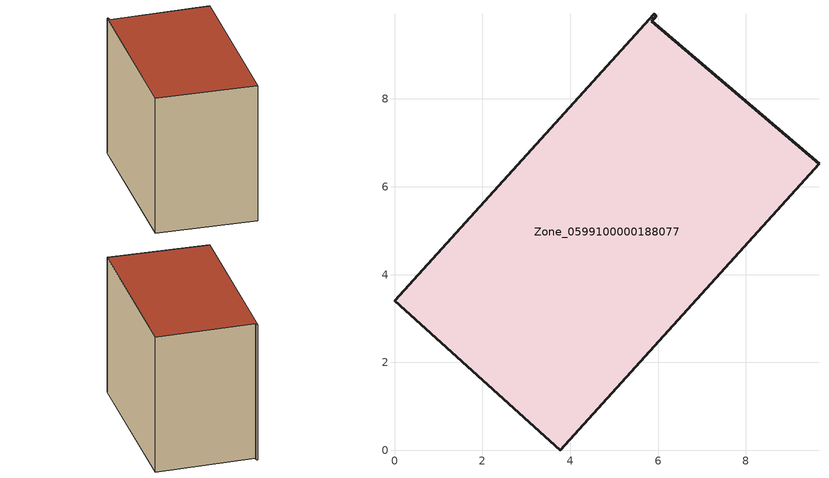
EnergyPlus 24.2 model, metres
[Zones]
Zone_0599100000188077
 floor ground (C_G): 5.96,9.89 5.86,9.77 9.66,6.52 3.77,0 0,3.4 5.91,9.94 z0
 wall outside (C_F): 5.96,9.89 5.91,9.94 0,3.4 3.77,0 9.66,6.52 5.86,9.77 5.96,9.89 z0:7.21
 roof outside (C_R): 5.86,9.77 5.96,9.89 5.91,9.94 0,3.4 3.77,0 9.66,6.52 z7.21
[BUILDING]
Pand.0599100000188077: North Axis=0; Terrain=City; Loads Convergence Tolerance Value=0.04; Temperature Convergence Tolerance Value=0.4; Solar Distribution=FullExterior; Maximum Number of Warmup Days=25; Minimum Number of Warmup Days=1
[Site:Location]
Rotterdam.The.Hague.AP_ZH_NLD Design_Conditions: Latitude=51.96; Longitude=4.45; Time Zone=1; Elevation=-4.5
[SITE:GROUNDTEMPERATURE:BUILDINGSURFACE]
18, 18, 18, 18, 18, 18, 18, 18, 18, 18, 18, 18
[MATERIAL] Thermal Absorptance=0.9; Solar Absorptance=0.7; Visible Absorptance=0.7
Name | Roughness | Thickness | Conductivity | Density | Specific Heat
G.TI.1946 | MediumSmooth | 0.15 | 1 | 540 | 1210
F.TI.1946 | Rough | 0.3 | 0.857143 | 1920 | 840
R.TI.1946 | MediumRough | 0.2 | 0.1 | 1500 | 1000
[CONSTRUCTION]
C_G: G.TI.1946
C_F: F.TI.1946
C_R: R.TI.1946
[ZONE]
Zone_0599100000188077: Type=1; Multiplier=1; Ceiling Height=Autocalculate; Volume=Autocalculate; Floor Area=autocalculate; Part of Total Floor Area=Yes
[ZONEINFILTRATION:DESIGNFLOWRATE]
Infil_Zone_0599100000188077: Zone or ZoneList or Space or SpaceList=Zone_0599100000188077; Schedule=AlwaysOn; Design Flow Rate Calculation Method=Flow/Area; Flow Rate per Floor Area=0.003; Constant Term Coefficient=1; Temperature Term Coefficient=0; Velocity Term Coefficient=0; Velocity Squared Term Coefficient=0
[HVACTEMPLATE:ZONE:IDEALLOADSAIRSYSTEM]
Zone_0599100000188077: Maximum Heating Supply Air Temperature=50; Minimum Cooling Supply Air Temperature=13; Maximum Heating Supply Air Humidity Ratio=0.0156; Minimum Cooling Supply Air Humidity Ratio=0.0077; Heating Limit=NoLimit; Cooling Limit=NoLimit; Dehumidification Control Type=ConstantSensibleHeatRatio; Cooling Sensible Heat Ratio=0.7; Dehumidification Setpoint=60; Humidification Control Type=None; Humidification Setpoint=30; Outdoor Air Method=None; Outdoor Air Flow Rate per Person=0.00944; Outdoor Air Flow Rate per Zone Floor Area=0; Outdoor Air Flow Rate per Zone=0; Demand Controlled Ventilation Type=None; Outdoor Air Economizer Type=NoEconomizer; Heat Recovery Type=None; Sensible Heat Recovery Effectiveness=0.7; Latent Heat Recovery Effectiveness=0.65
[ZONECONTROL:THERMOSTAT]
ThermostatControl_Zone_0599100000188077: Zone or ZoneList=Zone_0599100000188077; Control Type Schedule=DualSetpointControlType; Control 1=Thermostat_Zone_0599100000188077; Temperature Difference Between Cutout And Setpoint=0
[THERMOSTATSETPOINT:DUALSETPOINT]
Thermostat_Zone_0599100000188077: Heating Setpoint Temperature Schedule=HeatingSetpoint_Zone_0599100000188077; Cooling Setpoint Temperature Schedule=CoolingSetpoint_Zone_0599100000188077
[SCHEDULE:COMPACT]
HeatingSetpoint_Zone_0599100000188077: Through: 12/31, For: AllDays, Until: 24:00, 21
CoolingSetpoint_Zone_0599100000188077: Through: 12/31, For: AllDays, Until: 24:00, 24
DualSetpointControlType: Through: 12/31, For: AllDays, Until: 24:00, 4
AlwaysOn: Through: 12/31, For: AllDays, Until: 24:00, 1
